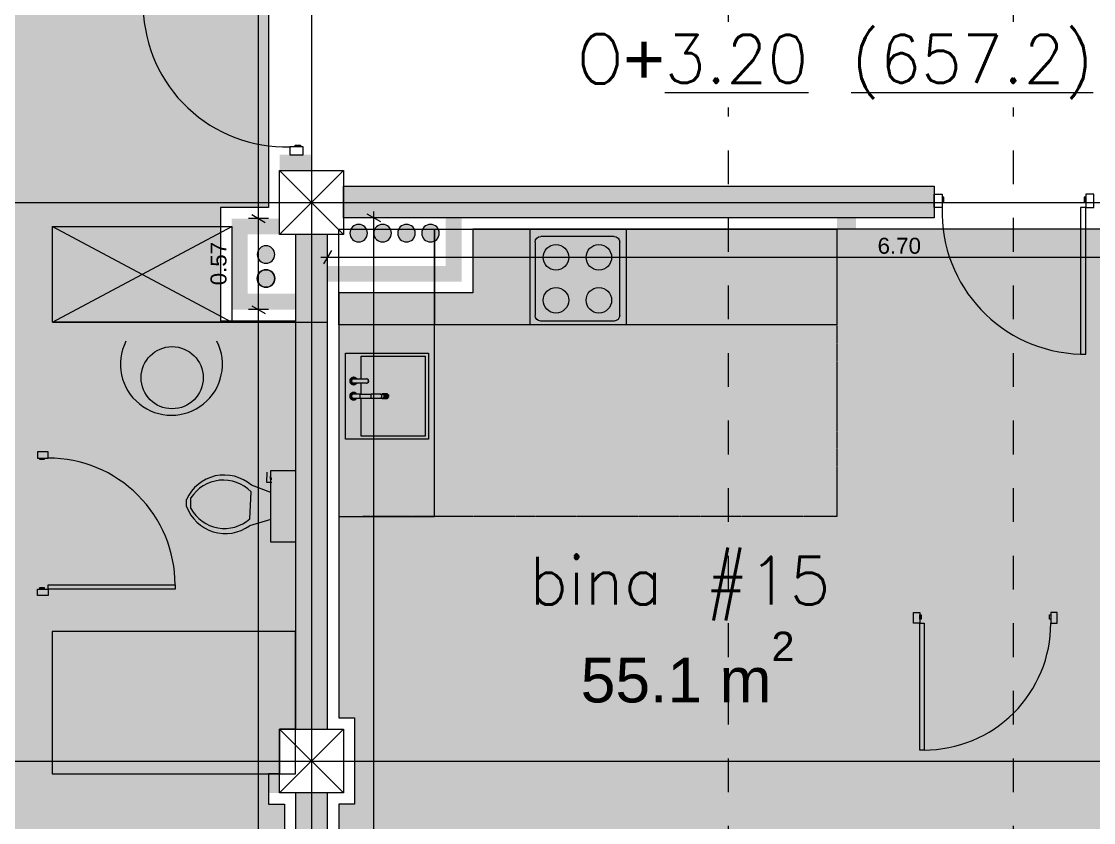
# Model space of a CAD drawing. Header units: millimetres. Extents: x 475616349 to 476941521, y 4620115302 to 4621446928.
# Drawn here: x 476502821 to 476509537, y 4620470825 to 4620475845 of the extents above; entities that cross this region are included whole.
import ezdxf

# ---------------------------------------------------------------- set-up
doc = ezdxf.new("R2010")
doc.units = ezdxf.units.MM
doc.header["$MEASUREMENT"] = 0
doc.set_wipeout_variables(frame=1)
for name, pattern in [('ACAD_ISO02W100', [7.5, 6, -1.5]), ('dash fine 0_25', [0.5952, 0.2976, -0.2976]), ('Dashed', [423.333333, 211.666667, -211.666667]), ('Wipeout_Contour', [1000, 0, -1000])]:
    doc.linetypes.add(name, pattern=pattern)
for name, color, linetype, lineweight in [('0_Pen_No__2_Pen_No__7_Pen_No__2_Pen_No__7', 7, 'Continuous', 0), ('0_Pen_No__7_Pen_No__7_Pen_No__7', 7, 'Continuous', 0), ('2D Drafting - General_Pen_No__1_Pen_No__7', 7, 'Continuous', 0), ('2D Drafting - General_Pen_No__1_Pen_No__7_Pen_No__7', 7, 'Continuous', 0), ('2D Drafting - General_Pen_No__250_Pen_No__2_Pen_No__7', 7, 'Continuous', 0), ('2D Drafting - General_Pen_No__250_Pen_No__7_Pen_No__250', 7, 'Continuous', 0), ('2D Drafting - General_Pen_No__250_Pen_No__7_Pen_No__7', 7, 'Continuous', 0), ('2D Drafting - General_Pen_No__7_Pen_No__7_Pen_No__7', 7, 'Continuous', 0), ('Annotation - Text_Pen_No__7_Pen_No__142', 142, 'Continuous', 0), ('Doors_Pen_No__7_Pen_No__7_Pen_No__7', 7, 'Continuous', 0), ('G-Anno-Nplt_Pen_No__142', 142, 'Continuous', 0), ('G-Anno-Nplt_Pen_No__151', 151, 'Continuous', 0), ('G-Anno-Nplt_Pen_No__4', 7, 'Continuous', 0), ('New_--------AVEJI_MODZRAVI_Pen_No__7', 7, 'Continuous', 0), ('New_--------AVEJI_UDZRAVI_Pen_No__7', 7, 'Continuous', 0), ('New_._Pen_No__1', 1, 'Continuous', 0), ('New_0_Pen_No__7', 7, 'Continuous', 0), ('New_shenobebi_Pen_No__1', 1, 'Continuous', 0), ('New_zoma_Pen_No__4', 7, 'Continuous', 0), ('New_zoma_Pen_No__7', 7, 'Continuous', 0), ('shaxtebi da milebi_Pen_No__1_Pen_No__1_Pen_No__1', 1, 'Continuous', 0), ('shaxtebi da milebi_Pen_No__5_Pen_No__5_Pen_No__5', 5, 'Continuous', 0), ('zoma_Pen_No__5_Pen_No__5', 5, 'Continuous', 0)]:
    doc.layers.add(name, color=color, linetype=linetype, lineweight=lineweight)
for name, color, linetype, lineweight, true_color in [('New_--aveji_Pen_No__251', 7, 'Continuous', 0, 0x656565), ('shaxtebi da milebi_Pen_No__1_Pen_No__1_Pen_No__252', 7, 'Continuous', 0, 0x666666), ('shaxtebi da milebi_Pen_No__5_Pen_No__5_Pen_No__252', 7, 'Continuous', 0, 0x666666)]:
    doc.layers.add(name, color=color, linetype=linetype, lineweight=lineweight, true_color=true_color)
doc.layers.add('New_zoma', color=7, linetype='Continuous')
doc.styles.add('GENERATED_STYLE_1', font='arial.ttf')
doc.dimstyles.new('GENERATED_STYLE__19', dxfattribs={"dimtxt": 100, "dimasz": 64.421331, "dimexe": 0.18, "dimexo": 3, "dimgap": 0.09, "dimtad": 1, "dimlfac": 0.001, "dimzin": 0, "dimdsep": 46, "dimtxsty": 'GENERATED_STYLE_1', "dimblk": 'ARROWHEAD_2', "dimblk1": 'ARROWHEAD_2', "dimblk2": 'ARROWHEAD_2', "dimcen": 0.09, "dimclrd": 7, "dimclre": 7, "dimclrt": 7, "dimadec": 0, "dimazin": 0, "dimtfac": 1, "dimtdec": 4, "dimtmove": 0, "dimatfit": 3, "dimfxl": 1, "dimtolj": 1, "dimtzin": 0, "dimarcsym": 0})
doc.dimstyles.new('GENERATED_STYLE__21', dxfattribs={"dimtxt": 100, "dimasz": 64.421331, "dimexe": 0.18, "dimexo": 3, "dimgap": 0.09, "dimtad": 1, "dimlfac": 0.001, "dimzin": 0, "dimdsep": 46, "dimtxsty": 'GENERATED_STYLE_1', "dimblk": 'ARROWHEAD_2', "dimblk1": 'ARROWHEAD_2', "dimblk2": 'ARROWHEAD_2', "dimcen": 0.09, "dimclrd": 7, "dimclre": 7, "dimclrt": 7, "dimadec": 0, "dimazin": 0, "dimtfac": 1, "dimtdec": 4, "dimtmove": 2, "dimatfit": 3, "dimfxl": 1, "dimtolj": 1, "dimtzin": 0, "dimarcsym": 0})
doc.dimstyles.new('GENERATED_STYLE__35', dxfattribs={"dimtxt": 100, "dimasz": 64.421331, "dimexe": 0.18, "dimexo": 3, "dimgap": 0.09, "dimtad": 1, "dimtih": 1, "dimtoh": 1, "dimlfac": 0.001, "dimzin": 0, "dimdsep": 46, "dimtxsty": 'GENERATED_STYLE_1', "dimblk": 'ARROWHEAD_2', "dimblk1": 'ARROWHEAD_2', "dimblk2": 'ARROWHEAD_2', "dimcen": 0.09, "dimclrd": 7, "dimclre": 7, "dimclrt": 7, "dimadec": 0, "dimazin": 0, "dimtfac": 1, "dimtdec": 4, "dimtmove": 2, "dimatfit": 3, "dimfxl": 1, "dimtolj": 1, "dimtzin": 0, "dimarcsym": 0})

# ---------------------------------------------------------------- blocks, each defined once
blk = doc.blocks.new('*D1312', base_point=(476577134.1, 4620325125.7))
at = {"layer": 'New_zoma_Pen_No__4', "color": 7, "linetype": 'Continuous', "lineweight": 0, "transparency": 16777216}
for p, q in [((476504369.7, 4620474039), (476504242.5, 4620474039)), ((476504263.7, 4620474063.4), (476504348.5, 4620474014.5)), ((476504306.1, 4620466010), (476504306.1, 4620474039)), ((476504263.7, 4620466034.4), (476504348.5, 4620465985.5)), ((476504369.7, 4620466010), (476504242.5, 4620466010)), ((476504306.1, 4620465968.5), (476504306.1, 4620466010))]:
    blk.add_line(p, q, dxfattribs=at)
at = {"layer": 'New_zoma_Pen_No__7', "color": 7, "lineweight": 0, "transparency": 16777216, "insert": (476504286.1, 4620469891.4), "char_height": 100, "attachment_point": 7, "rotation": 90, "style": 'GENERATED_STYLE_1'}
blk.add_mtext('\\A1;{\\pql;\\fArial|b0|i0|c0|p34;8.03}', dxfattribs=at)
blk = doc.blocks.new('ARROWHEAD_2')
at = {"color": 0, "linetype": 'Continuous', "lineweight": 0}
for p, q in [((0, 0), (-1, 0)), ((-0.38, -0.66), (0.38, 0.66))]:
    blk.add_line(p, q, dxfattribs=at)
blk = doc.blocks.new('*D1313', base_point=(476577134.1, 4620325125.7))
at = {"layer": 'New_zoma_Pen_No__4', "color": 7, "linetype": 'Continuous', "lineweight": 0, "transparency": 16777216}
for p, q in [((476504369.7, 4620474610), (476504242.5, 4620474610)), ((476504263.7, 4620474634.4), (476504348.5, 4620474585.5)), ((476504306.1, 4620474039), (476504306.1, 4620474610)), ((476504369.7, 4620474039), (476504242.5, 4620474039)), ((476504263.7, 4620474063.4), (476504348.5, 4620474014.5))]:
    blk.add_line(p, q, dxfattribs=at)
at = {"layer": 'New_zoma_Pen_No__7', "color": 7, "lineweight": 0, "transparency": 16777216, "insert": (476504106.9, 4620474191.4), "char_height": 100, "attachment_point": 7, "rotation": 90, "style": 'GENERATED_STYLE_1'}
blk.add_mtext('\\A1;{\\pql;\\fArial|b0|i0|c0|p34;0.57}', dxfattribs=at)
blk = doc.blocks.new('*D1314', base_point=(476577134.1, 4620325125.7))
at = {"layer": 'New_zoma_Pen_No__4', "color": 7, "linetype": 'Continuous', "lineweight": 0, "transparency": 16777216}
for p, q in [((476504369.7, 4620481610), (476504242.5, 4620481610)), ((476504348.5, 4620481585.5), (476504263.7, 4620481634.4)), ((476504306.1, 4620481610), (476504306.1, 4620481651.4)), ((476504306.1, 4620474610), (476504306.1, 4620481610)), ((476504369.7, 4620474610), (476504242.5, 4620474610)), ((476504263.7, 4620474634.4), (476504348.5, 4620474585.5))]:
    blk.add_line(p, q, dxfattribs=at)
at = {"layer": 'New_zoma_Pen_No__7', "color": 7, "lineweight": 0, "transparency": 16777216, "insert": (476504286.1, 4620477976.9), "char_height": 100, "attachment_point": 7, "rotation": 90, "style": 'GENERATED_STYLE_1'}
blk.add_mtext('\\A1;{\\pql;\\fArial|b0|i0|c0|p34;7.00}', dxfattribs=at)
blk = doc.blocks.new('*D1326', base_point=(476577134.1, 4620325125.7))
at = {"layer": 'New_zoma_Pen_No__4', "color": 7, "linetype": 'Continuous', "lineweight": 0, "transparency": 16777216}
for p, q in [((476504762.8, 4620474410.1), (476504713.9, 4620474325.4)), ((476504738.4, 4620474304.2), (476504738.4, 4620474431.3)), ((476511413.9, 4620474325.4), (476511462.8, 4620474410.1)), ((476511438.4, 4620474304.2), (476511438.4, 4620474431.3)), ((476504696.9, 4620474367.8), (476504738.4, 4620474367.8)), ((476504738.4, 4620474367.8), (476511438.4, 4620474367.8)), ((476511438.4, 4620474367.8), (476511479.8, 4620474367.8))]:
    blk.add_line(p, q, dxfattribs=at)
at = {"layer": 'New_zoma_Pen_No__7', "color": 7, "lineweight": 0, "transparency": 16777216, "insert": (476508184.1, 4620474387.8), "char_height": 100, "attachment_point": 7, "style": 'GENERATED_STYLE_1'}
blk.add_mtext('\\A1;{\\pql;\\fArial|b0|i0|c0|p34;6.70}', dxfattribs=at)
blk = doc.blocks.new('*D1327', base_point=(476577134.1, 4620325125.7))
at = {"layer": 'New_zoma_Pen_No__4', "color": 7, "linetype": 'Continuous', "lineweight": 0, "transparency": 16777216}
for p, q in [((476505092.6, 4620474613.2), (476504965.4, 4620474613.2)), ((476505071.4, 4620474588.8), (476504986.6, 4620474637.7)), ((476505029, 4620474613.2), (476505029, 4620474654.7)), ((476505029, 4620466010), (476505029, 4620474613.2)), ((476504986.6, 4620466034.4), (476505071.4, 4620465985.5)), ((476505092.6, 4620466010), (476504965.4, 4620466010)), ((476505029, 4620465968.5), (476505029, 4620466010))]:
    blk.add_line(p, q, dxfattribs=at)
at = {"layer": 'New_zoma_Pen_No__7', "color": 7, "lineweight": 0, "transparency": 16777216, "insert": (476505009, 4620470178.6), "char_height": 100, "attachment_point": 7, "rotation": 90, "style": 'GENERATED_STYLE_1'}
blk.add_mtext('\\A1;{\\pql;\\fArial|b0|i0|c0|p34;8.60}', dxfattribs=at)

msp = doc.modelspace()

# ---------------------------------------------------------------- hatches: boundary and pattern name
at = {"layer": '2D Drafting - General_Pen_No__250_Pen_No__2_Pen_No__7', "linetype": 'Continuous', "lineweight": 0}
msp.add_hatch(color=7, dxfattribs=at).paths.add_polyline_path([(476511498.18, 4620472063.196), (476511498.18, 4620472161.319), (476509308.701, 4620472161.319), (476509308.701, 4620472063.196)])
at = {"layer": '2D Drafting - General_Pen_No__250_Pen_No__7_Pen_No__7', "linetype": 'Continuous', "lineweight": 0}
for points in [[(476504438.366, 4620475009.976), (476504438.366, 4620474909.976), (476504638.366, 4620474909.976), (476504638.366, 4620475009.976)], [(476504838.366, 4620474613.233), (476504838.366, 4620474813.233), (476508538.366, 4620474813.233), (476508538.366, 4620474613.233)], [(476504538.366, 4620474038.957), (476504138.366, 4620474038.957), (476504138.366, 4620474609.976), (476504438.366, 4620474609.976), (476504438.366, 4620474509.976), (476504238.366, 4620474509.976), (476504238.366, 4620474139.145), (476504538.366, 4620474139.145)], [(476505478.366, 4620474613.233), (476505578.554, 4620474613.233), (476505578.554, 4620474213.233), (476504738.366, 4620474213.233), (476504738.366, 4620474313.233), (476505478.366, 4620474313.233)], [(476507929.011, 4620473660.271), (476507929.011, 4620474613.233), (476508049.011, 4620474613.233), (476508049.011, 4620473660.271)], [(476502893.533, 4620474560.878), (476502893.533, 4620473148.293), (476503013.533, 4620473148.293), (476503013.533, 4620473840.675), (476504538.366, 4620473840.675), (476504538.366, 4620473960.463), (476503013.533, 4620473960.463), (476503013.533, 4620474560.878)], [(476504738.366, 4620471409.976), (476504738.366, 4620474509.976), (476504538.366, 4620474509.976), (476504538.366, 4620471409.976)], [(476502893.533, 4620471129.976), (476502893.533, 4620471009.976), (476504438.366, 4620471009.976), (476504438.366, 4620471129.976), (476503013.533, 4620471129.976), (476503013.533, 4620472248.293), (476502893.533, 4620472248.293)], [(476508358.639, 4620472161.319), (476508408.701, 4620472161.319), (476508408.701, 4620472063.196), (476508358.639, 4620472063.196), (476508358.639, 4620466009.976), (476508238.639, 4620466009.976), (476508238.639, 4620472161.319)], [(476504738.366, 4620464509.976), (476504738.366, 4620471009.976), (476504538.366, 4620471009.976), (476504538.366, 4620464509.976)]]:
    msp.add_hatch(color=7, dxfattribs=at).paths.add_polyline_path(points)
at = {"layer": 'G-Anno-Nplt_Pen_No__151', "linetype": 'Continuous', "lineweight": 0, "true_color": 0x1f2f3f}
for points in [[(476497738.366, 4620474509.976), (476497938.366, 4620474509.976), (476497938.366, 4620474809.976), (476498138.366, 4620474809.976), (476498138.366, 4620475500.163), (476497738.366, 4620475500.163), (476497738.366, 4620475712.812), (476497808.366, 4620475712.812), (476497808.366, 4620480439.976), (476501308.548, 4620480439.976), (476501308.548, 4620481539.976), (476504368.366, 4620481539.976), (476504368.366, 4620481339.976), (476504368.366, 4620477603.595), (476504368.366, 4620474679.976), (476504068.366, 4620474679.976), (476504068.366, 4620473968.957), (476504538.366, 4620473968.957), (476504538.366, 4620471409.976), (476504438.366, 4620471409.976), (476504438.366, 4620471129.975), (476504368.366, 4620471129.975), (476504368.366, 4620470939.976), (476504468.366, 4620470939.976), (476504468.366, 4620466079.976), (476497808.366, 4620466079.975), (476497808.366, 4620470349.788), (476498208.366, 4620470349.788), (476498208.366, 4620471179.976), (476498008.366, 4620471179.976), (476498008.366, 4620471479.976), (476497808.366, 4620471479.976), (476497808.366, 4620473782.811), (476497738.366, 4620473782.811)], [(476504908.366, 4620470939.976), (476504808.366, 4620470939.976), (476504808.366, 4620466079.976), (476511368.366, 4620466079.976), (476511368.366, 4620470939.976), (476511268.366, 4620470939.976), (476511268.366, 4620471479.976), (476511368.366, 4620471479.976), (476511368.366, 4620472161.319), (476511438.366, 4620472161.319), (476511438.366, 4620474213.233), (476510898.178, 4620474213.233), (476510898.178, 4620474613.233), (476509848.328, 4620474613.233), (476509848.328, 4620474543.233), (476505648.554, 4620474543.233), (476505648.554, 4620474143.233), (476504808.366, 4620474143.233), (476504808.366, 4620471479.976), (476504908.366, 4620471479.976)]]:
    msp.add_hatch(color=169, dxfattribs=at).paths.add_polyline_path(points)
at = {"layer": 'shaxtebi da milebi_Pen_No__1_Pen_No__1_Pen_No__1', "linetype": 'Continuous', "lineweight": 0}
for points in [[(476504988.366, 4620474518.234, -1), (476504878.366, 4620474518.234, -1)], [(476504353.243, 4620474329.145, -1), (476504353.243, 4620474439.145, -1)]]:
    msp.add_hatch(color=1, dxfattribs=at).paths.add_polyline_path(points)
at = {"layer": 'shaxtebi da milebi_Pen_No__1_Pen_No__1_Pen_No__252', "linetype": 'Continuous', "lineweight": 0, "true_color": 0x666666}
msp.add_hatch(color=251, dxfattribs=at).paths.add_polyline_path([(476504353.243, 4620474179.145, -1), (476504353.243, 4620474289.145, -1)])
at = {"layer": 'shaxtebi da milebi_Pen_No__5_Pen_No__5_Pen_No__252', "linetype": 'Continuous', "lineweight": 0, "true_color": 0x666666}
msp.add_hatch(color=251, dxfattribs=at).paths.add_polyline_path([(476505438.366, 4620474518.234, 1), (476505328.366, 4620474518.234, 1)])
at = {"layer": 'shaxtebi da milebi_Pen_No__5_Pen_No__5_Pen_No__5', "linetype": 'Continuous', "lineweight": 0}
for points in [[(476505083.366, 4620474573.234, 1), (476505083.366, 4620474463.234, 1)], [(476505233.366, 4620474573.234, 1), (476505233.366, 4620474463.234, 1)]]:
    msp.add_hatch(color=5, dxfattribs=at).paths.add_polyline_path(points)

# ---------------------------------------------------------------- linework, layer by layer
at = {"layer": '0_Pen_No__2_Pen_No__7_Pen_No__2_Pen_No__7', "color": 7, "linetype": 'Continuous', "lineweight": 0, "flags": 128}
msp.add_lwpolyline([(476504538.366, 4620472022.972), (476503013.533, 4620472022.973), (476503013.533, 4620471129.976), (476504538.366, 4620471129.975)], close=True, dxfattribs=at)
at = {"layer": '0_Pen_No__7_Pen_No__7_Pen_No__7', "color": 7, "linetype": 'Continuous', "lineweight": 0}
for p, q in [((476504357.581, 4620472956.231), (476504360.361, 4620473019.822)), ((476504381.558, 4620473018.895), (476504379.705, 4620472976.501)), ((476504382.324, 4620472892.885), (476504261.269, 4620472939.204)), ((476504389.377, 4620472954.841), (476504357.581, 4620472956.231)), ((476504379.705, 4620472976.501), (476504390.303, 4620472976.038)), ((476504390.528, 4620472981.17), (476504379.929, 4620472981.634)), ((476504252.002, 4620472727.235), (476504259.415, 4620472896.81)), ((476504382.324, 4620472722.976), (476504250.149, 4620472684.841))]:
    msp.add_line(p, q, dxfattribs=at)
at = {"layer": '0_Pen_No__7_Pen_No__7_Pen_No__7', "color": 7, "linetype": 'Continuous', "lineweight": 0, "flags": 128}
msp.add_lwpolyline([(476504538.366, 4620473031.478), (476504538.366, 4620472581.041), (476504382.324, 4620472581.041), (476504382.324, 4620473031.478)], close=True, dxfattribs=at)
for points in [[(476503855.563, 4620472805.624), (476503855.563, 4620472848.714)], [(476503882.862, 4620472793.411), (476503882.862, 4620472858.572)]]:
    msp.add_lwpolyline(points, dxfattribs=at)
at = {"layer": '0_Pen_No__7_Pen_No__7_Pen_No__7', "color": 7, "linetype": 'Continuous', "lineweight": 0}
msp.add_circle((476503764.953, 4620473612.174), 194.708, dxfattribs=at)
for centre, radius, start, end in [((476503760.638, 4620473696.659), 319.521, 153.2098986, 26.7901336), ((476504091.764, 4620472744.443), 258.192, 48.9659147, 156.1808083), ((476504086.111, 4620472730.24), 240.373, 43.864539, 147.7317146), ((476504098.287, 4620472893.65), 258.193, 199.9335377, 306.0275219), ((476504093.896, 4620472908.291), 240.373, 208.5498249, 311.1289039)]:
    msp.add_arc(centre, radius, start, end, dxfattribs=at)
at = {"layer": '2D Drafting - General_Pen_No__1_Pen_No__7', "color": 7, "linetype": 'Continuous', "lineweight": 0}
for p, q in [((476504438.366, 4620474509.976), (476504838.366, 4620474909.976)), ((476504838.366, 4620474509.976), (476504438.366, 4620474909.976)), ((476504438.366, 4620471009.976), (476504838.366, 4620471409.976)), ((476504838.366, 4620471009.976), (476504438.366, 4620471409.976))]:
    msp.add_line(p, q, dxfattribs=at)
at = {"layer": '2D Drafting - General_Pen_No__1_Pen_No__7', "color": 7, "linetype": 'Continuous', "lineweight": 0, "flags": 128}
for points in [[(476504838.366, 4620474509.976), (476504438.366, 4620474509.976), (476504438.366, 4620474909.976), (476504838.366, 4620474909.976)], [(476504838.366, 4620471009.976), (476504438.366, 4620471009.976), (476504438.366, 4620471409.976), (476504838.366, 4620471409.976)]]:
    msp.add_lwpolyline(points, close=True, dxfattribs=at)
at = {"layer": '2D Drafting - General_Pen_No__1_Pen_No__7_Pen_No__7', "color": 7, "linetype": 'Continuous', "lineweight": 0}
for centre, start, end in [((476504476.614, 4620475952.253), 181.603806, 271.603806), ((476509480.644, 4620474653.066), 178.396194, 268.396194)]:
    msp.add_arc(centre, 893.239, start, end, dxfattribs=at)
at = {"layer": '2D Drafting - General_Pen_No__250_Pen_No__7_Pen_No__250', "color": 7, "linetype": 'Continuous', "lineweight": 0, "flags": 128}
for points in [[(476504738.366, 4620471409.976), (476504738.366, 4620474509.976), (476504538.366, 4620474509.976), (476504538.366, 4620471409.976)], [(476504738.366, 4620464509.976), (476504738.366, 4620471009.976), (476504538.366, 4620471009.976), (476504538.366, 4620464509.976)]]:
    msp.add_lwpolyline(points, close=True, dxfattribs=at)
at = {"layer": '2D Drafting - General_Pen_No__250_Pen_No__7_Pen_No__7', "color": 7, "linetype": 'Continuous', "lineweight": 0, "flags": 128}
msp.add_lwpolyline([(476504838.366, 4620474613.233), (476504838.366, 4620474813.233), (476508538.366, 4620474813.233), (476508538.366, 4620474613.233)], close=True, dxfattribs=at)
at = {"layer": '2D Drafting - General_Pen_No__7_Pen_No__7_Pen_No__7', "color": 7, "linetype": 'Continuous', "lineweight": 0}
for centre, start, end in [((476502989.329, 4620472314.471), 359.998516, 90.0001975), ((476508474.879, 4620472073.522), 270, 0.0016803)]:
    msp.add_arc(centre, 794.311, start, end, dxfattribs=at)
at = {"layer": 'Doors_Pen_No__7_Pen_No__7_Pen_No__7', "color": 7, "linetype": 'Continuous', "lineweight": 0, "flags": 128}
for points in [[(476504586.28, 4620475009.976), (476504586.28, 4620475059.365), (476504501.614, 4620475059.365), (476504501.614, 4620475009.976)], [(476504568.28, 4620475070.476), (476504568.28, 4620475059.365), (476504534.947, 4620475059.365), (476504534.947, 4620475070.476)], [(476508538.366, 4620474762.733), (476508587.755, 4620474762.733), (476508587.755, 4620474678.066), (476508538.366, 4620474678.066)], [(476508598.866, 4620474744.733), (476508587.755, 4620474744.733), (476508587.755, 4620474711.399), (476508598.866, 4620474711.399)], [(476509488.977, 4620474744.733), (476509477.866, 4620474744.733), (476509477.866, 4620474711.399), (476509488.977, 4620474711.399)], [(476509538.366, 4620474762.733), (476509488.977, 4620474762.733), (476509488.977, 4620474678.066), (476509538.366, 4620474678.066)], [(476509488.977, 4620474678.066), (476509455.644, 4620474678.066), (476509455.644, 4620473760.177), (476509488.977, 4620473760.177)], [(476502921.594, 4620473148.295), (476502921.593, 4620473108.783), (476502989.326, 4620473108.782), (476502989.327, 4620473148.293)], [(476502935.993, 4620473099.894), (476502935.993, 4620473108.783), (476502962.659, 4620473108.782), (476502962.659, 4620473099.893)], [(476502921.594, 4620472248.295), (476502921.595, 4620472287.806), (476502989.328, 4620472287.804), (476502989.327, 4620472248.293)], [(476502935.995, 4620472287.805), (476502935.995, 4620472296.694), (476502962.662, 4620472296.693), (476502962.661, 4620472287.805)], [(476502989.328, 4620472287.804), (476502989.329, 4620472314.471), (476503783.64, 4620472314.45), (476503783.639, 4620472287.783)], [(476508408.701, 4620472141.256), (476508448.212, 4620472141.256), (476508448.212, 4620472073.522), (476508408.701, 4620472073.522)], [(476508448.212, 4620472126.856), (476508457.101, 4620472126.856), (476508457.101, 4620472100.189), (476508448.212, 4620472100.189)], [(476509260.301, 4620472126.879), (476509269.19, 4620472126.879), (476509269.19, 4620472100.212), (476509260.301, 4620472100.212)], [(476509308.701, 4620472141.279), (476509269.19, 4620472141.279), (476509269.19, 4620472073.546), (476509308.701, 4620472073.546)], [(476508448.212, 4620472073.522), (476508474.879, 4620472073.522), (476508474.879, 4620471279.211), (476508448.212, 4620471279.211)]]:
    msp.add_lwpolyline(points, close=True, dxfattribs=at)
at = {"layer": 'G-Anno-Nplt_Pen_No__4', "color": 7, "linetype": 'Continuous', "lineweight": 0, "flags": 128}
msp.add_lwpolyline([(476504368.366, 4620477603.595), (476504368.366, 4620474679.976), (476504068.366, 4620474679.976), (476504068.366, 4620473968.957), (476504538.366, 4620473968.957), (476504538.366, 4620471409.976), (476504438.366, 4620471409.976), (476504438.366, 4620471129.975), (476504368.366, 4620471129.975), (476504368.366, 4620470939.976), (476504468.366, 4620470939.976), (476504468.366, 4620466079.976), (476497808.366, 4620466079.975)], dxfattribs=at)
msp.add_lwpolyline([(476504908.366, 4620470939.976), (476504808.366, 4620470939.976), (476504808.366, 4620466079.976), (476511368.366, 4620466079.976), (476511368.366, 4620470939.976), (476511268.366, 4620470939.976), (476511268.366, 4620471479.976), (476511368.366, 4620471479.976), (476511368.366, 4620472161.319), (476511438.366, 4620472161.319), (476511438.366, 4620474213.233), (476510898.178, 4620474213.233), (476510898.178, 4620474613.233), (476509848.328, 4620474613.233), (476509848.328, 4620474543.233), (476505648.554, 4620474543.233), (476505648.554, 4620474143.233), (476504808.366, 4620474143.233), (476504808.366, 4620471479.976), (476504908.366, 4620471479.976)], close=True, dxfattribs=at)
at = {"layer": 'New_--------AVEJI_MODZRAVI_Pen_No__7', "color": 7, "linetype": 'dash fine 0_25', "lineweight": 0}
msp.add_lwpolyline([(476507929.011, 4620473943.233), (476507929.011, 4620472743.233), (476504958.067, 4620472743.233)], dxfattribs=at)
at = {"layer": 'New_--------AVEJI_UDZRAVI_Pen_No__7', "color": 7, "linetype": 'Continuous', "lineweight": 0}
for p, q in [((476506533.349, 4620474496.942), (476506074.081, 4620474496.943)), ((476506038.872, 4620474461.768), (476506038.872, 4620474002.5)), ((476506568.523, 4620474002.5), (476506568.523, 4620474461.768)), ((476505408.366, 4620473943.233), (476504808.366, 4620473943.233)), ((476506533.348, 4620473967.326), (476506074.08, 4620473967.326))]:
    msp.add_line(p, q, dxfattribs=at)
for points in [[(476505408.364, 4620473943.233), (476504808.825, 4620473943.233), (476504808.825, 4620474543.233), (476505408.364, 4620474543.233)], [(476505408.364, 4620473943.233), (476505408.364, 4620474543.233), (476507929.011, 4620474543.233), (476507929.011, 4620473943.233)], [(476506608.364, 4620474543.233), (476506608.365, 4620473943.233), (476506008.365, 4620473943.233), (476506008.364, 4620474543.233)]]:
    msp.add_lwpolyline(points, close=True, dxfattribs=at)
msp.add_lwpolyline([(476504808.366, 4620473943.233), (476504808.366, 4620472743.233), (476505408.366, 4620472743.233), (476505408.366, 4620473943.233)], dxfattribs=at)
for centre in [(476506169.255, 4620474366.594), (476506438.14, 4620474366.594), (476506169.254, 4620474097.674), (476506438.14, 4620474097.674)]:
    msp.add_circle(centre, 80, dxfattribs=at)
for points in [[(476506038.872, 4620474461.768), (476506038.872, 4620474481.199), (476506054.65, 4620474496.943), (476506074.046, 4620474496.943)], [(476506533.349, 4620474496.942), (476506552.779, 4620474496.942), (476506568.523, 4620474481.198), (476506568.523, 4620474461.768)], [(476506074.081, 4620473967.326), (476506054.65, 4620473967.326), (476506038.872, 4620473983.07), (476506038.872, 4620474002.5)], [(476506568.523, 4620474002.5), (476506568.523, 4620473983.07), (476506552.779, 4620473967.326), (476506533.348, 4620473967.326)]]:
    msp.add_open_spline(points, degree=3, dxfattribs=at)
at = {"layer": 'New_--aveji_Pen_No__251', "color": 251, "linetype": 'Continuous', "lineweight": 0, "true_color": 0x656565}
for p, q in [((476504901.498, 4620473604.599), (476504982.964, 4620473604.599)), ((476504984.388, 4620473604.599), (476504982.964, 4620473604.599)), ((476504982.964, 4620473578.84), (476504901.498, 4620473578.84)), ((476504949.934, 4620473509.528), (476504949.934, 4620473578.84)), ((476504982.964, 4620473578.84), (476504984.388, 4620473578.84)), ((476504943.97, 4620473509.528), (476504901.498, 4620473509.528)), ((476504901.498, 4620473483.769), (476504943.97, 4620473483.769)), ((476504943.97, 4620473509.528), (476505012.011, 4620473509.528)), ((476504943.97, 4620473483.769), (476505012.011, 4620473483.769)), ((476505067.131, 4620473509.528), (476505012.011, 4620473509.528)), ((476505012.011, 4620473483.769), (476505067.131, 4620473483.769)), ((476505067.131, 4620473509.528), (476505081.851, 4620473509.528)), ((476505067.131, 4620473483.769), (476505081.851, 4620473483.769)), ((476505086.386, 4620473482.448), (476505082.565, 4620473482.448)), ((476505086.394, 4620473482.444), (476505082.568, 4620473482.444)), ((476505082.571, 4620473510.854), (476505106.534, 4620473510.854)), ((476505086.395, 4620473482.444), (476505110.358, 4620473482.444)), ((476505110.361, 4620473510.853), (476505086.398, 4620473510.853)), ((476505111.515, 4620473482.705), (476505087.547, 4620473482.705)), ((476505111.514, 4620473482.702), (476505087.551, 4620473482.702)), ((476505087.554, 4620473510.595), (476505111.517, 4620473510.595)), ((476505091.087, 4620473484.347), (476505115.05, 4620473484.347)), ((476505115.053, 4620473508.949), (476505091.09, 4620473508.949)), ((476505117.247, 4620473505.641), (476505091.595, 4620473505.641)), ((476505117.247, 4620473487.657), (476505091.595, 4620473487.657)), ((476505116.03, 4620473485.085), (476505092.062, 4620473485.085)), ((476505116.03, 4620473485.083), (476505092.067, 4620473485.083)), ((476505092.069, 4620473508.213), (476505116.033, 4620473508.213)), ((476505119.7, 4620473501.515), (476505094.048, 4620473501.515)), ((476505119.7, 4620473491.782), (476505094.048, 4620473491.782)), ((476505094.774, 4620473488.124), (476505118.737, 4620473488.124)), ((476505118.739, 4620473505.171), (476505094.775, 4620473505.171)), ((476505120.561, 4620473496.649), (476505094.91, 4620473496.649)), ((476505119.391, 4620473489.226), (476505095.423, 4620473489.226)), ((476505119.391, 4620473489.225), (476505095.428, 4620473489.225)), ((476505095.43, 4620473504.07), (476505119.393, 4620473504.07)), ((476505096.893, 4620473493.198), (476505120.856, 4620473493.198)), ((476505120.857, 4620473500.096), (476505096.894, 4620473500.096)), ((476505121.087, 4620473494.497), (476505097.123, 4620473494.497)), ((476505097.124, 4620473498.798), (476505121.087, 4620473498.798))]:
    msp.add_line(p, q, dxfattribs=at)
at = {"layer": 'New_--aveji_Pen_No__251', "color": 251, "linetype": 'ACAD_ISO02W100', "lineweight": 0, "true_color": 0x656565}
for points in [[(476505408.365, 4620473943.233), (476505408.364, 4620474543.233)], [(476506008.365, 4620473943.233), (476506008.364, 4620474543.233)]]:
    msp.add_lwpolyline(points, dxfattribs=at)
at = {"layer": 'New_--aveji_Pen_No__251', "color": 251, "linetype": 'Continuous', "lineweight": 0, "true_color": 0x656565}
msp.add_lwpolyline([(476504850.198, 4620473766.725), (476505370.198, 4620473766.725), (476505370.199, 4620473226.61), (476504850.199, 4620473226.61)], close=True, dxfattribs=at)
msp.add_lwpolyline([(476504949.934, 4620473604.599), (476504949.934, 4620473746.725), (476505350.198, 4620473746.725), (476505350.199, 4620473246.61), (476504949.934, 4620473246.61), (476504949.934, 4620473483.769)], dxfattribs=at)
for centre, radius, start, end in [((476504901.498, 4620473591.72), 23.813, 32.7418999, 180.0000361), ((476504901.498, 4620473591.72), 23.805, 32.7551258, 180.000036), ((476504901.498, 4620473591.72), 23.778, 32.7967672, 180.0000361), ((476504901.498, 4620473591.72), 23.724, 32.8803915, 180.0000364), ((476504901.498, 4620473591.72), 23.635, 33.0201467, 180.0000361), ((476504901.498, 4620473591.72), 23.146, 33.8112329, 180.000036), ((476504901.498, 4620473591.72), 17.327, 48.0169436, 180.0000369), ((476504901.498, 4620473591.72), 16.761, 50.2111124, 180.0000368), ((476504901.498, 4620473591.72), 16.55, 51.0972052, 180.000036), ((476504901.498, 4620473591.72), 16.328, 52.0736237, 180.0000361), ((476504901.498, 4620473591.72), 15.483, 56.2877779, 180.0000356), ((476504901.498, 4620473591.72), 13.402, 73.9491439, 180.0000359), ((476504901.498, 4620473591.72), 12.88, 90.0000371, 270.0000371), ((476504901.498, 4620473591.72), 23.813, 180.0000362, 327.2581731), ((476504901.498, 4620473591.72), 23.805, 180.0000362, 327.2449473), ((476504901.498, 4620473591.72), 23.778, 180.0000361, 327.2033058), ((476504901.498, 4620473591.72), 23.724, 180.0000357, 327.1196808), ((476504901.498, 4620473591.72), 23.635, 180.0000366, 326.9799249), ((476504901.498, 4620473591.72), 23.146, 180.0000361, 326.1888401), ((476504901.498, 4620473591.72), 17.327, 180.0000364, 311.9831287), ((476504901.498, 4620473591.72), 16.761, 180.0000352, 309.7889613), ((476504901.498, 4620473591.72), 16.55, 180.0000368, 308.902866), ((476504901.498, 4620473591.72), 16.328, 180.0000367, 307.9264474), ((476504901.498, 4620473591.72), 15.483, 180.0000357, 303.7122948), ((476504901.498, 4620473591.72), 13.402, 180.0000362, 286.0509302), ((476504901.498, 4620473496.649), 23.813, 32.7418999, 180.0000361), ((476504901.498, 4620473496.649), 23.813, 180.0000362, 327.2581729), ((476504901.498, 4620473496.649), 23.805, 32.7551256, 180.000036), ((476504901.498, 4620473496.649), 23.805, 180.0000362, 327.2449472), ((476504901.498, 4620473496.649), 23.778, 32.7967672, 180.0000361), ((476504901.498, 4620473496.649), 23.778, 180.0000362, 327.2033057), ((476504901.498, 4620473496.649), 23.724, 32.8803916, 180.0000364), ((476504901.498, 4620473496.649), 23.724, 180.0000358, 327.1196815), ((476504901.498, 4620473496.649), 23.635, 33.0201475, 180.0000361), ((476504901.498, 4620473496.649), 23.635, 180.0000355, 326.9799262), ((476504901.498, 4620473496.649), 23.146, 33.8112328, 180.0000362), ((476504901.498, 4620473496.649), 23.146, 180.0000361, 326.1888402), ((476504901.498, 4620473496.649), 17.327, 48.0169448, 180.0000369), ((476504901.498, 4620473496.649), 17.327, 180.0000351, 311.9831285), ((476504901.498, 4620473496.649), 16.761, 50.2111124, 180.0000368), ((476504901.498, 4620473496.649), 16.761, 180.0000355, 309.788961), ((476504901.498, 4620473496.649), 16.55, 51.0972052, 180.000036), ((476504901.498, 4620473496.649), 16.55, 180.000036, 308.9028684), ((476504901.498, 4620473496.649), 16.328, 52.0736236, 180.0000363), ((476504901.498, 4620473496.649), 16.328, 180.0000367, 307.9264474), ((476504901.498, 4620473496.649), 15.483, 56.2877775, 180.0000359), ((476504901.498, 4620473496.649), 15.483, 180.0000349, 303.7122974), ((476504901.498, 4620473496.649), 13.402, 73.9491439, 180.0000359), ((476504901.498, 4620473496.649), 13.402, 180.0000362, 286.0509302), ((476504901.498, 4620473496.649), 12.88, 90.0000368, 180.0000352), ((476504901.498, 4620473496.649), 12.88, 180.0000369, 270.0000374)]:
    msp.add_arc(centre, radius, start, end, dxfattribs=at)
for centre, major_axis, ratio, start_param, end_param in [((476504982.964, 4620473591.72), (0, 12.88), 0.98480799, 3.14159259, 6.28318532), ((476504984.388, 4620473591.72), (0, 12.88), 0.98480506, 3.14159251, 6.28318517), ((476504943.97, 4620473496.649), (0, 12.88), 0.23905575, 0.00000006, 1.57079633), ((476504943.97, 4620473496.649), (0, 12.88), 0.23905575, 1.57079633, 3.14159271), ((476505012.011, 4620473496.649), (0, 12.88), 0.23905575, 6.28318507, 7.85398163), ((476505012.011, 4620473496.649), (0, 12.88), 0.23905575, 1.57079633, 3.14159271), ((476505067.131, 4620473496.649), (0, 12.88), 0.88988826, 4.71238898, 6.28318531), ((476505067.131, 4620473496.649), (0, 12.88), 0.88988826, 3.14159267, 4.71238898), ((476505083.893, 4620473496.649), (0, 13.515), 0.88988826, 0.08069143, 0.30793908), ((476505083.893, 4620473496.649), (0, 13.515), 0.88988826, 2.83365359, 3.06057562), ((476505084.483, 4620473496.649), (0, 14.367), 0.88988826, 2.8990159, 2.99122137), ((476505084.483, 4620473496.649), (0, 14.367), 0.88988826, 0.15012236, 0.24232781), ((476505081.851, 4620473496.649), (0, 12.88), 0.88988826, 4.71238898, 6.28318531), ((476505081.851, 4620473496.649), (0, 12.88), 0.88988826, 3.14159259, 4.71238898), ((476505083.676, 4620473496.649), (0, 12.82), 0.88988826, 3.09068451, 3.13000646), ((476505083.676, 4620473496.649), (0, 12.82), 0.88988826, 0.01153518, 0.05090817), ((476505083.676, 4620473496.649), (0, 12.82), 0.88988826, 5.90202136, 6.27159918), ((476505083.676, 4620473496.649), (0, 12.82), 0.88988826, 3.15312769, 3.52270557), ((476505083.893, 4620473496.649), (0, 13.515), 0.88988826, 3.22228408, 3.45327474), ((476505083.893, 4620473496.649), (0, 13.515), 0.88988826, 5.97117764, 6.20216828), ((476505084.483, 4620473496.649), (0, 14.367), 0.88988826, 3.29171498, 3.38392044), ((476505084.483, 4620473496.649), (0, 14.367), 0.88988826, 6.04060858, 6.13281399), ((476505083.676, 4620473496.649), (0, 12.82), 0.88988826, 3.54582678, 3.91540464), ((476505083.676, 4620473496.649), (0, 12.82), 0.88988826, 5.50932229, 5.87890013), ((476505083.893, 4620473496.649), (0, 13.515), 0.88988826, 3.61498315, 3.84597379), ((476505083.893, 4620473496.649), (0, 13.515), 0.88988826, 5.57847855, 5.80946922), ((476505084.483, 4620473496.649), (0, 14.367), 0.88988826, 3.68441407, 3.77661956), ((476505084.483, 4620473496.649), (0, 14.367), 0.88988826, 5.64790952, 5.74011495), ((476505083.676, 4620473496.649), (0, 12.82), 0.88988826, 5.1166232, 5.48620103), ((476505083.676, 4620473496.649), (0, 12.82), 0.88988826, 3.93852589, 4.30810372), ((476505083.893, 4620473496.649), (0, 13.515), 0.88988826, 4.00768224, 4.23867289), ((476505083.893, 4620473496.649), (0, 13.515), 0.88988826, 5.18577946, 5.41677015), ((476505083.676, 4620473496.649), (0, 12.82), 0.88988826, 4.72392409, 5.0935019), ((476505083.676, 4620473496.649), (0, 12.82), 0.88988826, 4.331225, 4.70080283), ((476505084.483, 4620473496.649), (0, 14.367), 0.88988826, 4.0771132, 4.16931861), ((476505084.483, 4620473496.649), (0, 14.367), 0.88988826, 5.25521041, 5.34741586), ((476505083.893, 4620473496.649), (0, 13.515), 0.88988826, 4.40038131, 4.63137199), ((476505083.893, 4620473496.649), (0, 13.515), 0.88988826, 4.79308039, 5.02407106), ((476505084.483, 4620473496.649), (0, 14.367), 0.88988826, 4.46981226, 4.5620177), ((476505084.483, 4620473496.649), (0, 14.367), 0.88988826, 4.86251133, 4.95471677), ((476505108.446, 4620473496.649), (0, 14.367), 0.88988826, 3.29171498, 3.38392044), ((476505108.446, 4620473496.649), (0, 14.367), 0.88988826, 6.04060858, 6.13281406), ((476505108.446, 4620473496.649), (0, 14.367), 0.88988826, 3.68441407, 3.7766195), ((476505108.446, 4620473496.649), (0, 14.367), 0.88988826, 5.64790952, 5.74011495), ((476505111.076, 4620473496.649), (0, 11.65), 0.88988826, 3.76046563, 3.84980682), ((476505111.076, 4620473496.649), (0, 11.65), 0.88988826, 5.57467637, 5.66419212), ((476505108.446, 4620473496.649), (0, 14.367), 0.88988826, 4.07711315, 4.16931861), ((476505108.446, 4620473496.649), (0, 14.367), 0.88988826, 5.25521041, 5.34741586), ((476505111.076, 4620473496.649), (0, 11.65), 0.88988826, 4.10641306, 5.31802189), ((476505108.446, 4620473496.649), (0, 14.367), 0.88988826, 4.46981225, 4.5620177), ((476505108.446, 4620473496.649), (0, 14.367), 0.88988826, 4.86251134, 4.95471679)]:
    msp.add_ellipse(centre, major_axis=major_axis, ratio=ratio, start_param=start_param, end_param=end_param, dxfattribs=at)
for points in [[(476505080.219, 4620473483.769), (476505080.598, 4620473483.424), (476505080.995, 4620473483.069), (476505081.412, 4620473482.703)], [(476505081.414, 4620473510.592), (476505080.997, 4620473510.227), (476505080.6, 4620473509.872), (476505080.222, 4620473509.528)], [(476505082.565, 4620473482.448), (476505082.679, 4620473482.699), (476505082.797, 4620473482.942), (476505082.92, 4620473483.178)], [(476505082.924, 4620473510.12), (476505082.802, 4620473510.357), (476505082.684, 4620473510.602), (476505082.571, 4620473510.854)], [(476505082.92, 4620473483.178), (476505083.13, 4620473483.401), (476505083.338, 4620473483.618), (476505083.544, 4620473483.83)], [(476505083.545, 4620473509.468), (476505083.34, 4620473509.68), (476505083.133, 4620473509.897), (476505082.924, 4620473510.12)], [(476505083.544, 4620473483.83), (476505083.558, 4620473483.859), (476505083.572, 4620473483.888), (476505083.586, 4620473483.918)], [(476505083.586, 4620473509.38), (476505083.572, 4620473509.409), (476505083.558, 4620473509.439), (476505083.545, 4620473509.468)], [(476505083.614, 4620473483.922), (476505083.678, 4620473483.892), (476505083.743, 4620473483.861), (476505083.808, 4620473483.83)], [(476505083.808, 4620473509.468), (476505083.743, 4620473509.437), (476505083.678, 4620473509.406), (476505083.614, 4620473509.375)], [(476505084.866, 4620473510.12), (476505084.501, 4620473509.897), (476505084.148, 4620473509.68), (476505083.808, 4620473509.468)], [(476505083.808, 4620473483.83), (476505084.147, 4620473483.618), (476505084.498, 4620473483.401), (476505084.863, 4620473483.177)], [(476505084.863, 4620473483.177), (476505085.35, 4620473482.94), (476505085.861, 4620473482.696), (476505086.395, 4620473482.444)], [(476505086.396, 4620473510.85), (476505085.863, 4620473510.599), (476505085.353, 4620473510.356), (476505084.866, 4620473510.12)], [(476505087.547, 4620473482.705), (476505087.551, 4620473483.076), (476505087.563, 4620473483.436), (476505087.581, 4620473483.785)], [(476505087.585, 4620473509.512), (476505087.567, 4620473509.862), (476505087.557, 4620473510.223), (476505087.554, 4620473510.595)], [(476505087.581, 4620473483.785), (476505087.694, 4620473484.114), (476505087.807, 4620473484.436), (476505087.92, 4620473484.749)], [(476505087.92, 4620473508.549), (476505087.808, 4620473508.861), (476505087.696, 4620473509.182), (476505087.585, 4620473509.512)], [(476505087.92, 4620473484.749), (476505087.921, 4620473484.799), (476505087.922, 4620473484.85), (476505087.924, 4620473484.9)], [(476505087.924, 4620473508.398), (476505087.923, 4620473508.448), (476505087.921, 4620473508.498), (476505087.92, 4620473508.549)], [(476505087.924, 4620473484.9), (476505088.003, 4620473484.887), (476505088.083, 4620473484.875), (476505088.163, 4620473484.862)], [(476505088.164, 4620473508.435), (476505088.083, 4620473508.423), (476505088.003, 4620473508.41), (476505087.924, 4620473508.398)], [(476505088.163, 4620473484.862), (476505088.554, 4620473484.783), (476505088.958, 4620473484.703), (476505089.376, 4620473484.62)], [(476505089.38, 4620473508.676), (476505088.961, 4620473508.594), (476505088.555, 4620473508.513), (476505088.164, 4620473508.435)], [(476505089.376, 4620473484.62), (476505089.921, 4620473484.532), (476505090.492, 4620473484.441), (476505091.087, 4620473484.347)], [(476505091.086, 4620473508.945), (476505090.492, 4620473508.853), (476505089.924, 4620473508.763), (476505089.38, 4620473508.676)], [(476505091.595, 4620473505.641), (476505091.613, 4620473505.7), (476505091.631, 4620473505.759), (476505091.65, 4620473505.818)], [(476505091.595, 4620473487.657), (476505091.675, 4620473487.667), (476505091.755, 4620473487.678), (476505091.836, 4620473487.689)], [(476505091.649, 4620473487.479), (476505091.631, 4620473487.539), (476505091.613, 4620473487.598), (476505091.595, 4620473487.657)], [(476505091.65, 4620473505.818), (476505091.658, 4620473506.184), (476505091.669, 4620473506.559), (476505091.684, 4620473506.945)], [(476505091.681, 4620473486.35), (476505091.667, 4620473486.736), (476505091.656, 4620473487.113), (476505091.649, 4620473487.479)], [(476505091.836, 4620473505.608), (476505091.755, 4620473505.619), (476505091.675, 4620473505.63), (476505091.595, 4620473505.641)], [(476505091.684, 4620473506.945), (476505091.801, 4620473507.355), (476505091.929, 4620473507.777), (476505092.069, 4620473508.213)], [(476505092.062, 4620473485.085), (476505091.924, 4620473485.52), (476505091.797, 4620473485.941), (476505091.681, 4620473486.35)], [(476505093.058, 4620473505.401), (476505092.637, 4620473505.472), (476505092.229, 4620473505.541), (476505091.836, 4620473505.608)], [(476505091.836, 4620473487.689), (476505092.228, 4620473487.755), (476505092.635, 4620473487.823), (476505093.055, 4620473487.893)], [(476505093.055, 4620473487.893), (476505093.603, 4620473487.968), (476505094.176, 4620473488.045), (476505094.774, 4620473488.124)], [(476505094.771, 4620473505.169), (476505094.175, 4620473505.248), (476505093.604, 4620473505.326), (476505093.058, 4620473505.401)], [(476505094.049, 4620473501.515), (476505094.087, 4620473501.574), (476505094.126, 4620473501.632), (476505094.165, 4620473501.691)], [(476505094.049, 4620473491.782), (476505094.12, 4620473491.815), (476505094.193, 4620473491.847), (476505094.266, 4620473491.88)], [(476505094.165, 4620473491.606), (476505094.126, 4620473491.665), (476505094.087, 4620473491.724), (476505094.049, 4620473491.782)], [(476505094.266, 4620473501.417), (476505094.193, 4620473501.45), (476505094.121, 4620473501.483), (476505094.049, 4620473501.515)], [(476505094.165, 4620473501.691), (476505094.302, 4620473502.054), (476505094.446, 4620473502.428), (476505094.598, 4620473502.811)], [(476505095.341, 4620473500.793), (476505094.97, 4620473501.007), (476505094.612, 4620473501.215), (476505094.266, 4620473501.417)], [(476505094.266, 4620473491.88), (476505094.611, 4620473492.081), (476505094.969, 4620473492.288), (476505095.34, 4620473492.5)], [(476505094.596, 4620473490.483), (476505094.445, 4620473490.867), (476505094.302, 4620473491.242), (476505094.165, 4620473491.606)], [(476505095.423, 4620473489.226), (476505095.131, 4620473489.658), (476505094.855, 4620473490.077), (476505094.596, 4620473490.483)], [(476505094.598, 4620473502.811), (476505094.859, 4620473503.218), (476505095.136, 4620473503.637), (476505095.43, 4620473504.07)], [(476505094.91, 4620473496.649), (476505094.967, 4620473496.698), (476505095.025, 4620473496.747), (476505095.084, 4620473496.797)], [(476505095.084, 4620473496.5), (476505095.025, 4620473496.55), (476505094.967, 4620473496.6), (476505094.91, 4620473496.649)], [(476505095.084, 4620473496.797), (476505095.339, 4620473497.102), (476505095.605, 4620473497.416), (476505095.881, 4620473497.738)], [(476505095.881, 4620473495.555), (476505095.605, 4620473495.878), (476505095.339, 4620473496.194), (476505095.084, 4620473496.5)], [(476505095.34, 4620473492.5), (476505095.834, 4620473492.726), (476505096.352, 4620473492.958), (476505096.894, 4620473493.198)], [(476505096.889, 4620473500.095), (476505096.349, 4620473500.335), (476505095.833, 4620473500.568), (476505095.341, 4620473500.793)], [(476505095.881, 4620473497.738), (476505096.275, 4620473498.081), (476505096.689, 4620473498.434), (476505097.124, 4620473498.798)], [(476505097.118, 4620473494.497), (476505096.685, 4620473494.86), (476505096.273, 4620473495.213), (476505095.881, 4620473495.555)], [(476505112.712, 4620473483.798), (476505112.333, 4620473483.445), (476505111.934, 4620473483.081), (476505111.515, 4620473482.705)], [(476505111.517, 4620473510.595), (476505111.936, 4620473510.218), (476505112.336, 4620473509.853), (476505112.716, 4620473509.499)], [(476505112.716, 4620473509.499), (476505112.866, 4620473509.313), (476505113.013, 4620473509.129), (476505113.156, 4620473508.949)], [(476505113.154, 4620473484.347), (476505113.01, 4620473484.167), (476505112.862, 4620473483.984), (476505112.712, 4620473483.798)], [(476505116.807, 4620473486.365), (476505116.564, 4620473485.952), (476505116.305, 4620473485.525), (476505116.03, 4620473485.085)], [(476505116.033, 4620473508.213), (476505116.307, 4620473507.772), (476505116.566, 4620473507.344), (476505116.81, 4620473506.93)], [(476505116.81, 4620473506.93), (476505116.955, 4620473506.528), (476505117.093, 4620473506.137), (476505117.223, 4620473505.757)], [(476505117.223, 4620473487.54), (476505117.092, 4620473487.159), (476505116.953, 4620473486.768), (476505116.807, 4620473486.365)], [(476505117.223, 4620473505.757), (476505117.231, 4620473505.718), (476505117.239, 4620473505.68), (476505117.247, 4620473505.641)], [(476505117.247, 4620473487.657), (476505117.239, 4620473487.618), (476505117.231, 4620473487.579), (476505117.223, 4620473487.54)], [(476505117.247, 4620473505.641), (476505117.279, 4620473505.634), (476505117.312, 4620473505.627), (476505117.345, 4620473505.62)], [(476505117.345, 4620473487.678), (476505117.312, 4620473487.671), (476505117.279, 4620473487.664), (476505117.247, 4620473487.657)], [(476505117.345, 4620473505.62), (476505117.615, 4620473505.55), (476505117.889, 4620473505.478), (476505118.167, 4620473505.404)], [(476505118.165, 4620473487.891), (476505117.888, 4620473487.818), (476505117.614, 4620473487.747), (476505117.345, 4620473487.678)], [(476505118.737, 4620473488.124), (476505118.548, 4620473488.044), (476505118.357, 4620473487.966), (476505118.165, 4620473487.891)], [(476505118.167, 4620473505.404), (476505118.358, 4620473505.329), (476505118.546, 4620473505.251), (476505118.733, 4620473505.171)], [(476505119.393, 4620473504.07), (476505119.512, 4620473503.632), (476505119.62, 4620473503.207), (476505119.718, 4620473502.796)], [(476505119.716, 4620473490.498), (476505119.618, 4620473490.087), (476505119.51, 4620473489.663), (476505119.391, 4620473489.226)], [(476505119.7, 4620473501.515), (476505119.727, 4620473501.494), (476505119.755, 4620473501.473), (476505119.783, 4620473501.451)], [(476505119.7, 4620473491.782), (476505119.705, 4620473491.744), (476505119.711, 4620473491.705), (476505119.717, 4620473491.667)], [(476505119.717, 4620473501.631), (476505119.711, 4620473501.592), (476505119.705, 4620473501.554), (476505119.7, 4620473501.515)], [(476505119.717, 4620473491.667), (476505119.72, 4620473491.288), (476505119.72, 4620473490.898), (476505119.716, 4620473490.498)], [(476505119.718, 4620473502.796), (476505119.721, 4620473502.397), (476505119.721, 4620473502.008), (476505119.717, 4620473501.631)], [(476505119.783, 4620473491.846), (476505119.755, 4620473491.825), (476505119.727, 4620473491.804), (476505119.7, 4620473491.782)], [(476505119.783, 4620473501.451), (476505120.004, 4620473501.241), (476505120.227, 4620473501.024), (476505120.452, 4620473500.802)], [(476505120.451, 4620473492.492), (476505120.226, 4620473492.271), (476505120.003, 4620473492.055), (476505119.783, 4620473491.846)], [(476505120.452, 4620473500.802), (476505120.59, 4620473500.574), (476505120.725, 4620473500.339), (476505120.856, 4620473500.096)], [(476505120.561, 4620473496.649), (476505120.579, 4620473496.616), (476505120.598, 4620473496.584), (476505120.616, 4620473496.551)], [(476505120.616, 4620473496.746), (476505120.598, 4620473496.713), (476505120.579, 4620473496.681), (476505120.561, 4620473496.649)], [(476505120.856, 4620473493.198), (476505120.725, 4620473492.955), (476505120.59, 4620473492.72), (476505120.451, 4620473492.492)], [(476505120.616, 4620473496.551), (476505120.743, 4620473496.233), (476505120.869, 4620473495.905), (476505120.996, 4620473495.568)], [(476505120.996, 4620473497.726), (476505120.87, 4620473497.39), (476505120.743, 4620473497.063), (476505120.616, 4620473496.746)], [(476505120.996, 4620473495.568), (476505121.033, 4620473495.222), (476505121.062, 4620473494.865), (476505121.086, 4620473494.497)], [(476505121.087, 4620473498.798), (476505121.063, 4620473498.429), (476505121.033, 4620473498.072), (476505120.996, 4620473497.726)]]:
    msp.add_open_spline(points, degree=3, dxfattribs=at)
at = {"layer": 'New_0_Pen_No__7', "color": 7, "linetype": 'Continuous', "lineweight": 0}
msp.add_lwpolyline([(476504138.366, 4620473960.879), (476503015.203, 4620473960.879), (476503015.203, 4620474560.878), (476504138.366, 4620474560.878)], close=True, dxfattribs=at)
for points in [[(476503015.203, 4620473960.879), (476504138.366, 4620474560.878)], [(476503015.203, 4620474560.878), (476504138.366, 4620473960.879)], [(476503015.203, 4620473960.879), (476504739.407, 4620473960.227)]]:
    msp.add_lwpolyline(points, dxfattribs=at)
at = {"layer": 'New_shenobebi_Pen_No__1', "color": 1, "linetype": 'Dashed', "lineweight": 0}
for points in [[(476507249.487, 4620461278.346), (476507249.487, 4620480570.002), (476505651.014, 4620480570.002), (476505651.014, 4620486107.212)], [(476509034.604, 4620461278.346), (476509034.604, 4620486107.212)]]:
    msp.add_lwpolyline(points, dxfattribs=at)
at = {"layer": 'shaxtebi da milebi_Pen_No__1_Pen_No__1_Pen_No__1', "color": 1, "linetype": 'Continuous', "lineweight": 0, "flags": 128}
for points in [[(476504988.366, 4620474518.234, 1), (476504878.366, 4620474518.234, 1)], [(476504353.243, 4620474329.145, 1), (476504353.243, 4620474439.145, 1)]]:
    msp.add_lwpolyline(points, format="xyb", close=True, dxfattribs=at)
at = {"layer": 'shaxtebi da milebi_Pen_No__1_Pen_No__1_Pen_No__252', "color": 251, "linetype": 'Continuous', "lineweight": 0, "true_color": 0x666666, "flags": 128}
for points in [[(476504353.243, 4620474179.145, -1), (476504353.243, 4620474289.145, -1)], [(476504353.243, 4620474179.145, 1), (476504353.243, 4620474289.145, 1)]]:
    msp.add_lwpolyline(points, format="xyb", close=True, dxfattribs=at)
at = {"layer": 'shaxtebi da milebi_Pen_No__5_Pen_No__5_Pen_No__252', "color": 251, "linetype": 'Continuous', "lineweight": 0, "true_color": 0x666666, "flags": 128}
msp.add_lwpolyline([(476505438.366, 4620474518.234, 1), (476505328.366, 4620474518.234, 1)], format="xyb", close=True, dxfattribs=at)
at = {"layer": 'shaxtebi da milebi_Pen_No__5_Pen_No__5_Pen_No__5', "color": 5, "linetype": 'Continuous', "lineweight": 0, "flags": 128}
for points in [[(476505083.366, 4620474573.234, 1), (476505083.366, 4620474463.234, 1)], [(476505233.366, 4620474573.234, 1), (476505233.366, 4620474463.234, 1)]]:
    msp.add_lwpolyline(points, format="xyb", close=True, dxfattribs=at)
at = {"layer": 'zoma_Pen_No__5_Pen_No__5', "color": 5, "linetype": 'Continuous', "lineweight": 0}
for p, q in [((476504638.366, 4620485319.573), (476504638.366, 4620460608.767)), ((476493657.815, 4620474709.976), (476543544.196, 4620474709.976)), ((476493657.815, 4620474709.976), (476543544.196, 4620474709.976)), ((476493657.815, 4620471209.976), (476543544.196, 4620471209.976)), ((476493657.815, 4620471209.976), (476543544.196, 4620471209.976))]:
    msp.add_line(p, q, dxfattribs=at)

# ---------------------------------------------------------------- texts
at = {"layer": 'Annotation - Text_Pen_No__7_Pen_No__142', "color": 142, "linetype": 'Continuous', "lineweight": 0, "insert": (476506945.645, 4620472490.291), "char_height": 300, "attachment_point": 2}
msp.add_mtext('\\A1;{\\pqc;\\Ftxt.shx;bina #1\\Ftxt.shx;5}', dxfattribs=at)
at = {"layer": 'G-Anno-Nplt_Pen_No__142', "color": 142, "lineweight": 0, "insert": (476506324.113, 4620471573.569), "char_height": 280, "attachment_point": 7, "style": 'GENERATED_STYLE_1'}
msp.add_mtext('{\\fArial|b0|i0|c0|p34;55.1 m{\\H0.66x;\\S2^  ;}}', dxfattribs=at)

# ---------------------------------------------------------------- dimensions: what is measured, and where the dimension line sits
at = {"layer": 'New_zoma', "color": 7, "linetype": 'Continuous', "lineweight": 0}
for base, p1, p2, dimstyle, picture, middle in [((476504306.087, 4620481609.976), (476504138.366, 4620474609.976), (476504438.366, 4620481609.976), 'GENERATED_STYLE__19', '*D1314', (476504236.087, 4620478106.829)), ((476504306.087, 4620474609.976), (476504138.366, 4620474038.957), (476504138.366, 4620474609.976), 'GENERATED_STYLE__21', '*D1313', (476504056.901, 4620474321.32)), ((476505029.019, 4620474613.233), (476504738.366, 4620466009.976), (476504838.366, 4620474613.233), 'GENERATED_STYLE__19', '*D1327', (476504959.019, 4620470308.458)), ((476504306.087, 4620474038.957), (476504538.366, 4620466009.976), (476504138.366, 4620474038.957), 'GENERATED_STYLE__19', '*D1312', (476504236.087, 4620470021.32))]:
    dim = msp.add_linear_dim(base=base, p1=p1, p2=p2, angle=90, dimstyle=dimstyle, dxfattribs=at)
    dim.commit()
    dim.dimension.update_dxf_attribs({"geometry": picture, "text_midpoint": middle, "dimtype": 160, "text_rotation": 90})
dim = msp.add_linear_dim(base=(476511438.366, 4620474367.758), p1=(476504738.366, 4620474509.976), p2=(476511438.366, 4620474509.976), dimstyle='GENERATED_STYLE__35', dxfattribs=at)
dim.commit()
dim.dimension.update_dxf_attribs({"geometry": '*D1326', "text_midpoint": (476508314.029, 4620474437.758), "dimtype": 160})

# ---------------------------------------------------------------- next in the draw order: wipeouts: each hides what was drawn before it
at = {"color": 1, "linetype": 'Wipeout_Contour', "lineweight": 0, "ltscale": 18579926511.42107}
msp.add_wipeout([(476506497.377, 4620475841.667), (476509338.376, 4620475841.667), (476509338.376, 4620475305.767), (476506497.377, 4620475305.767)], dxfattribs=at).dxf.layer = 'New_._Pen_No__1'

# ---------------------------------------------------------------- next in the draw order: texts
at = {"layer": 'New_._Pen_No__1', "color": 1, "linetype": 'Continuous', "lineweight": 0, "insert": (476507917.876, 4620475769.002), "char_height": 308.823529, "attachment_point": 2}
msp.add_mtext('\\A1;{\\pqc;\\Ftxt.shx;O\\fArial|b0|i0|c0|p34;\\H1.029412x;+\\Ftxt.shx;\\L\\H0.943673x;\\L3.20 (657.\\Ftxt.shx;2\\Ftxt.shx;)}', dxfattribs=at)

doc.saveas('drawing.dxf')
